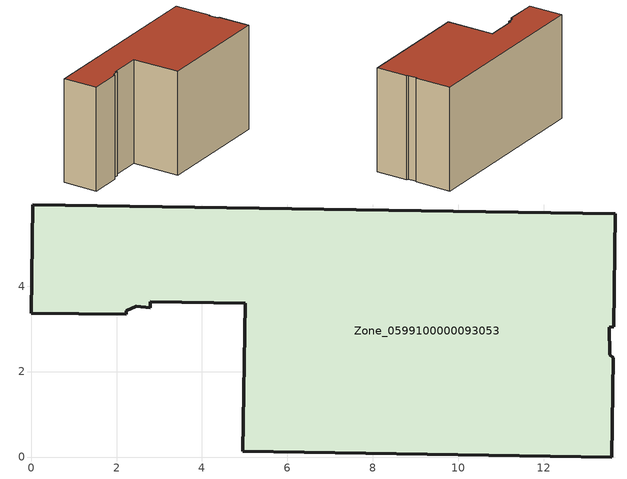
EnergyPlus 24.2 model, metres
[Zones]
Zone_0599100000093053
 floor ground (C_G): 5.01,3.6 2.79,3.63 2.79,3.49 2.46,3.53 2.23,3.42 2.23,3.34 0,3.37 0.04,5.9 13.68,5.69 13.64,3.05 13.54,3.04 13.55,2.39 13.63,2.32 13.6,0 4.96,0.14 z0
 wall outside (C_F): 2.79,3.63 5.01,3.6 4.96,0.14 13.6,0 13.63,2.32 13.55,2.39 13.54,3.04 13.64,3.05 13.68,5.69 0.04,5.9 0,3.37 2.23,3.34 2.23,3.42 2.46,3.53 2.79,3.49 2.79,3.63 z0:7.5
 roof outside (C_R): 2.23,3.42 2.46,3.53 2.79,3.49 2.79,3.63 5.01,3.6 4.96,0.14 13.6,0 13.63,2.32 13.55,2.39 13.54,3.04 13.64,3.05 13.68,5.69 0.04,5.9 0,3.37 2.23,3.34 z7.5
[BUILDING]
Pand.0599100000093053: North Axis=0; Terrain=City; Loads Convergence Tolerance Value=0.04; Temperature Convergence Tolerance Value=0.4; Solar Distribution=FullExterior; Maximum Number of Warmup Days=25; Minimum Number of Warmup Days=1
[Site:Location]
Rotterdam.The.Hague.AP_ZH_NLD Design_Conditions: Latitude=51.96; Longitude=4.45; Time Zone=1; Elevation=-4.5
[SITE:GROUNDTEMPERATURE:BUILDINGSURFACE]
18, 18, 18, 18, 18, 18, 18, 18, 18, 18, 18, 18
[MATERIAL] Thermal Absorptance=0.9; Solar Absorptance=0.7; Visible Absorptance=0.7
Name | Roughness | Thickness | Conductivity | Density | Specific Heat
G.TC.1975-1991 | MediumSmooth | 0.15 | 0.288461 | 540 | 1210
F.TC.1975-1991 | Rough | 0.3 | 0.230769 | 1920 | 840
R.TC.1975-1991 | MediumRough | 0.2 | 0.153846 | 1500 | 1000
[CONSTRUCTION]
C_G: G.TC.1975-1991
C_F: F.TC.1975-1991
C_R: R.TC.1975-1991
[ZONE]
Zone_0599100000093053: Type=1; Multiplier=1; Ceiling Height=Autocalculate; Volume=Autocalculate; Floor Area=autocalculate; Part of Total Floor Area=Yes
[ZONEINFILTRATION:DESIGNFLOWRATE]
Infil_Zone_0599100000093053: Zone or ZoneList or Space or SpaceList=Zone_0599100000093053; Schedule=AlwaysOn; Design Flow Rate Calculation Method=Flow/Area; Flow Rate per Floor Area=0.003; Constant Term Coefficient=1; Temperature Term Coefficient=0; Velocity Term Coefficient=0; Velocity Squared Term Coefficient=0
[HVACTEMPLATE:ZONE:IDEALLOADSAIRSYSTEM]
Zone_0599100000093053: Maximum Heating Supply Air Temperature=50; Minimum Cooling Supply Air Temperature=13; Maximum Heating Supply Air Humidity Ratio=0.0156; Minimum Cooling Supply Air Humidity Ratio=0.0077; Heating Limit=NoLimit; Cooling Limit=NoLimit; Dehumidification Control Type=ConstantSensibleHeatRatio; Cooling Sensible Heat Ratio=0.7; Dehumidification Setpoint=60; Humidification Control Type=None; Humidification Setpoint=30; Outdoor Air Method=None; Outdoor Air Flow Rate per Person=0.00944; Outdoor Air Flow Rate per Zone Floor Area=0; Outdoor Air Flow Rate per Zone=0; Demand Controlled Ventilation Type=None; Outdoor Air Economizer Type=NoEconomizer; Heat Recovery Type=None; Sensible Heat Recovery Effectiveness=0.7; Latent Heat Recovery Effectiveness=0.65
[ZONECONTROL:THERMOSTAT]
ThermostatControl_Zone_0599100000093053: Zone or ZoneList=Zone_0599100000093053; Control Type Schedule=DualSetpointControlType; Control 1=Thermostat_Zone_0599100000093053; Temperature Difference Between Cutout And Setpoint=0
[THERMOSTATSETPOINT:DUALSETPOINT]
Thermostat_Zone_0599100000093053: Heating Setpoint Temperature Schedule=HeatingSetpoint_Zone_0599100000093053; Cooling Setpoint Temperature Schedule=CoolingSetpoint_Zone_0599100000093053
[SCHEDULE:COMPACT]
HeatingSetpoint_Zone_0599100000093053: Through: 12/31, For: AllDays, Until: 24:00, 21
CoolingSetpoint_Zone_0599100000093053: Through: 12/31, For: AllDays, Until: 24:00, 24
DualSetpointControlType: Through: 12/31, For: AllDays, Until: 24:00, 4
AlwaysOn: Through: 12/31, For: AllDays, Until: 24:00, 1
